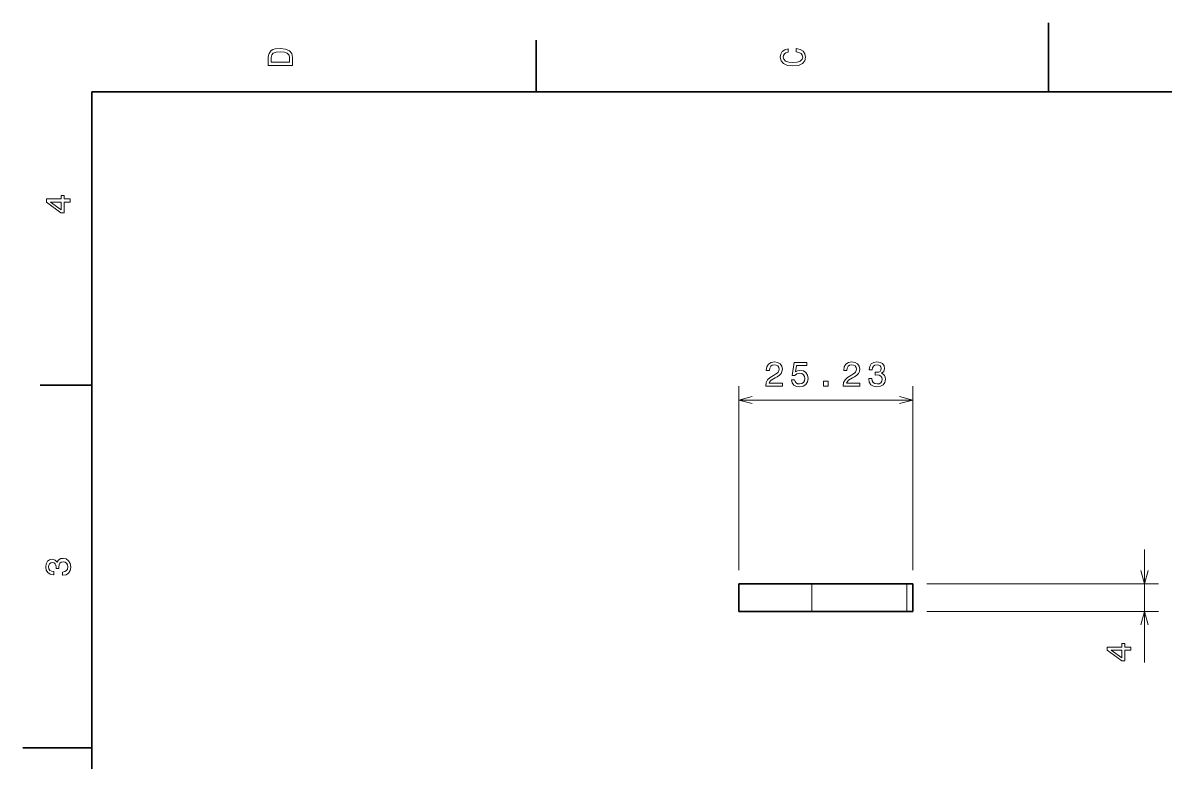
# Model space of a CAD drawing. Extents: x 0 to 296, y 0 to 210.
# Drawn here: x 0 to 165.4, y 102.9 to 210 of the extents above; entities that cross this region are included whole.
import ezdxf

# ---------------------------------------------------------------- set-up
doc = ezdxf.new("R2010")
doc.units = 0

msp = doc.modelspace()

# ---------------------------------------------------------------- linework, layer by layer
at = {"color": 7, "lineweight": 35, "ltscale": 0.25}
for p, q in [((148.5, 200), (148.5, 210)), ((10, 105), (0, 105))]:
    msp.add_line(p, q, dxfattribs=at)
at = {"color": 7, "lineweight": 35, "ltscale": 0.1875}
for p, q in [((74.300003, 200), (74.300003, 207.5)), ((10, 157.5), (2.5, 157.5))]:
    msp.add_line(p, q, dxfattribs=at)
at = {"color": 7, "lineweight": 35}
for p, q in [((287, 200), (10, 200)), ((10, 200), (10, 10))]:
    msp.add_line(p, q, dxfattribs=at)
at = {"color": 7, "lineweight": 13}
for p, q in [((103.63649, 130.723816), (103.63649, 157.358917)), ((128.865875, 130.723816), (128.865875, 157.358917)), ((103.63649, 155.358917), (128.865875, 155.358917)), ((130.865875, 128.723816), (164.391052, 128.723816)), ((130.865875, 124.723816), (164.391052, 124.723816))]:
    msp.add_line(p, q, dxfattribs=at)
at = {"color": 7, "lineweight": 13, "ltscale": 0.409856}
msp.add_line((162.391052, 117.329559), (162.391052, 133.723816), dxfattribs=at)
at = {"color": 7, "lineweight": 35, "ltscale": 0.264181}
for p, q in [((114.20372, 128.723816), (103.63649, 128.723816)), ((114.20372, 124.723816), (103.63649, 124.723816))]:
    msp.add_line(p, q, dxfattribs=at)
at = {"color": 7, "lineweight": 35, "ltscale": 0.1}
for p, q in [((103.63649, 124.723816), (103.63649, 128.723816)), ((128.865875, 128.723816), (128.865875, 124.723816))]:
    msp.add_line(p, q, dxfattribs=at)
at = {"color": 7, "lineweight": 13, "ltscale": 0.1}
for p, q in [((114.20372, 124.723816), (114.20372, 128.723816)), ((127.966637, 128.723816), (127.966637, 124.723816))]:
    msp.add_line(p, q, dxfattribs=at)
at = {"color": 7, "lineweight": 35, "ltscale": 0.344073}
for p, q in [((114.20372, 128.723816), (127.966637, 128.723816)), ((114.20372, 124.723816), (127.966637, 124.723816))]:
    msp.add_line(p, q, dxfattribs=at)
at = {"color": 7, "lineweight": 35, "ltscale": 0.022481}
for p, q in [((128.865875, 128.723816), (127.966637, 128.723816)), ((128.865875, 124.723816), (127.966637, 124.723816))]:
    msp.add_line(p, q, dxfattribs=at)
at = {"color": 7, "lineweight": 13}
for points in [[(35.533215, 204.994965), (35.533215, 203.829971), (39.033215, 203.829971), (39.033215, 204.994965), (38.922264, 205.544678), (38.584366, 205.953171), (38.034657, 206.205338), (37.283215, 206.296112), (36.516644, 206.215424), (36.21405, 206.114563), (35.971977, 205.973343), (35.644165, 205.56485), (35.563473, 205.297562)], [(35.951801, 204.959656), (36.027451, 205.342941), (36.259438, 205.605194), (36.672985, 205.761536), (37.283215, 205.811966), (37.873272, 205.756485), (38.286816, 205.600143), (38.533936, 205.332855), (38.614628, 204.959656), (38.614628, 204.298996), (35.951801, 204.298996)], [(111.93206, 205.817017), (112.35569, 205.716141), (112.658287, 205.549713), (112.844887, 205.317734), (112.905403, 205.045395), (112.814629, 204.71759), (112.54229, 204.460388), (112.098488, 204.28891), (111.483215, 204.233429), (110.872986, 204.28891), (110.424141, 204.455338), (110.151802, 204.71254), (110.055984, 205.045395), (110.106415, 205.287476), (110.247627, 205.494247), (110.474571, 205.655624), (110.787247, 205.766571), (110.787247, 206.245682), (110.308144, 206.094391), (109.94503, 205.832138), (109.718086, 205.474075), (109.637398, 205.045395), (109.763474, 204.510818), (110.116501, 204.10231), (110.696472, 203.840057), (111.483215, 203.749283), (112.269958, 203.840057), (112.84993, 204.10231), (113.208, 204.510818), (113.329041, 205.045395), (113.233215, 205.51442), (112.965927, 205.892654), (112.527161, 206.159943), (111.93206, 206.301163)], [(6.833213, 184.02739), (6.833213, 184.481277), (5.965778, 184.481277), (5.965778, 184.98056), (5.56232, 184.98056), (5.56232, 184.481277), (3.408862, 184.481277), (3.408862, 184.022339), (5.521974, 182.489197), (5.965778, 182.489197), (5.965778, 184.02739)], [(5.56232, 182.912827), (3.993876, 184.02739), (5.56232, 184.02739)], [(107.548592, 157.358917), (109.954208, 157.358917), (109.954208, 157.792633), (108.052917, 157.792633), (108.158821, 158.029663), (108.340378, 158.226349), (108.900177, 158.584412), (109.197723, 158.735718), (109.530579, 158.952576), (109.767609, 159.204742), (109.903778, 159.502289), (109.954208, 159.840179), (109.868477, 160.263824), (109.631447, 160.59668), (109.268333, 160.808472), (108.799316, 160.884125), (108.315163, 160.798401), (107.947006, 160.561371), (107.709976, 160.183136), (107.629288, 159.683838), (107.629288, 159.613251), (108.088219, 159.613251), (108.088219, 159.653595), (108.133606, 159.996521), (108.269775, 160.248688), (108.486633, 160.410065), (108.774094, 160.465546), (109.066605, 160.4151), (109.283463, 160.289032), (109.424675, 160.092346), (109.475105, 159.845215), (109.439804, 159.613251), (109.343979, 159.416565), (109.182602, 159.245087), (108.960693, 159.093781), (108.663147, 158.932404), (108.168907, 158.61972), (107.820923, 158.286865), (107.614151, 157.883423), (107.548592, 157.374054)], [(111.264442, 158.271729), (111.375397, 157.858185), (111.622513, 157.535431), (111.985626, 157.33371), (112.4496, 157.258057), (112.958969, 157.348816), (113.357384, 157.595947), (113.609543, 157.989319), (113.705368, 158.493652), (113.619629, 158.962677), (113.377556, 159.330811), (112.999313, 159.567841), (112.510117, 159.653595), (112.131874, 159.593079), (111.839371, 159.426636), (111.980576, 160.36972), (113.513718, 160.36972), (113.513718, 160.783264), (111.642685, 160.783264), (111.365311, 158.927368), (111.768768, 158.927368), (112.061272, 159.164398), (112.434471, 159.250122), (112.757233, 159.194641), (113.004356, 159.033264), (113.160698, 158.786163), (113.216171, 158.468414), (113.160698, 158.150696), (112.999313, 157.903595), (112.752197, 157.747253), (112.434471, 157.691772), (112.167175, 157.727081), (111.960403, 157.843079), (111.809113, 158.024628), (111.733459, 158.271729)], [(118.75666, 157.358917), (121.162277, 157.358917), (121.162277, 157.792633), (119.260986, 157.792633), (119.36689, 158.029663), (119.548447, 158.226349), (120.108246, 158.584412), (120.405792, 158.735718), (120.738647, 158.952576), (120.975677, 159.204742), (121.111847, 159.502289), (121.162277, 159.840179), (121.076546, 160.263824), (120.839516, 160.59668), (120.476402, 160.808472), (120.007378, 160.884125), (119.523232, 160.798401), (119.155075, 160.561371), (118.918045, 160.183136), (118.837349, 159.683838), (118.837349, 159.613251), (119.296288, 159.613251), (119.296288, 159.653595), (119.341675, 159.996521), (119.477844, 160.248688), (119.694702, 160.410065), (119.982162, 160.465546), (120.274673, 160.4151), (120.491531, 160.289032), (120.632744, 160.092346), (120.683174, 159.845215), (120.647873, 159.613251), (120.552048, 159.416565), (120.390663, 159.245087), (120.168762, 159.093781), (119.871216, 158.932404), (119.376976, 158.61972), (119.028992, 158.286865), (118.82222, 157.883423), (118.75666, 157.374054)], [(122.452339, 158.458344), (122.452339, 158.423035), (122.533028, 157.938873), (122.770058, 157.575775), (123.143257, 157.343781), (123.637497, 157.258057), (124.161995, 157.343781), (124.555367, 157.565704), (124.807526, 157.918701), (124.8983, 158.37262), (124.857956, 158.670166), (124.747009, 158.912231), (124.565453, 159.098816), (124.323372, 159.234985), (124.651184, 159.507324), (124.767181, 159.94104), (124.691528, 160.334412), (124.47467, 160.631958), (124.121643, 160.818573), (123.637497, 160.884125), (123.183609, 160.803436), (122.835625, 160.581543), (122.608681, 160.228516), (122.533028, 159.759491), (122.533028, 159.724182), (122.981873, 159.724182), (123.022224, 160.046967), (123.153343, 160.278961), (123.365158, 160.420166), (123.662712, 160.470581), (123.924957, 160.430237), (124.1166, 160.324341), (124.232597, 160.152863), (124.277985, 159.920868), (124.232597, 159.673767), (124.111557, 159.507324), (123.899742, 159.406464), (123.612282, 159.376221), (123.415596, 159.381256), (123.415596, 158.982849), (123.662712, 158.99292), (123.980438, 158.94754), (124.217468, 158.826508), (124.358681, 158.629822), (124.409111, 158.37262), (124.353638, 158.080109), (124.207382, 157.863251), (123.975395, 157.727081), (123.667755, 157.681671), (123.350029, 157.732117), (123.118042, 157.883423), (122.971786, 158.125488), (122.916313, 158.458344)], [(115.903198, 157.358917), (116.599167, 157.358917), (116.599167, 158.110352), (115.903198, 158.110352)], [(5.73379, 129.979111), (5.769093, 129.979111), (6.253242, 130.059799), (6.616354, 130.296829), (6.848343, 130.670029), (6.934078, 131.164276), (6.848343, 131.688766), (6.626441, 132.082138), (6.273415, 132.334305), (5.819525, 132.425079), (5.521974, 132.384735), (5.279899, 132.273788), (5.0933, 132.092224), (4.957133, 131.850143), (4.684798, 132.177963), (4.251081, 132.293961), (3.857709, 132.218307), (3.560158, 132.00145), (3.373559, 131.648422), (3.307997, 131.164276), (3.388689, 130.710388), (3.610591, 130.362396), (3.963617, 130.135452), (4.432637, 130.059799), (4.46794, 130.059799), (4.46794, 130.508652), (4.145173, 130.548996), (3.913184, 130.680115), (3.771974, 130.891937), (3.721542, 131.189484), (3.761888, 131.451736), (3.867795, 131.643372), (4.039265, 131.759369), (4.271254, 131.804764), (4.518372, 131.759369), (4.684798, 131.638336), (4.785663, 131.426514), (4.815922, 131.139053), (4.810879, 130.942368), (5.209294, 130.942368), (5.199208, 131.189484), (5.244596, 131.507217), (5.365634, 131.744247), (5.56232, 131.885452), (5.819525, 131.935883), (6.112032, 131.880417), (6.328891, 131.734161), (6.465058, 131.502167), (6.510447, 131.194534), (6.460014, 130.876801), (6.308718, 130.644821), (6.066643, 130.498566), (5.73379, 130.443085)], [(160.391052, 119.124939), (160.391052, 119.578827), (159.523621, 119.578827), (159.523621, 120.078125), (159.120163, 120.078125), (159.120163, 119.578827), (156.966705, 119.578827), (156.966705, 119.119904), (159.079819, 117.586761), (159.523621, 117.586761), (159.523621, 119.124939)], [(159.120163, 118.010406), (157.551727, 119.124939), (159.120163, 119.124939)]]:
    msp.add_lwpolyline(points, close=True, dxfattribs=at)
for points in [[(105.568336, 155.876556), (103.63649, 155.358917), (105.568336, 154.841278)], [(126.934029, 154.841278), (128.865875, 155.358917), (126.934029, 155.876556)], [(161.873413, 130.65567), (162.391052, 128.723816), (162.908691, 130.65567)], [(162.908691, 122.791962), (162.391052, 124.723816), (161.873413, 122.791962)]]:
    msp.add_lwpolyline(points, dxfattribs=at)

doc.saveas('drawing.dxf')
